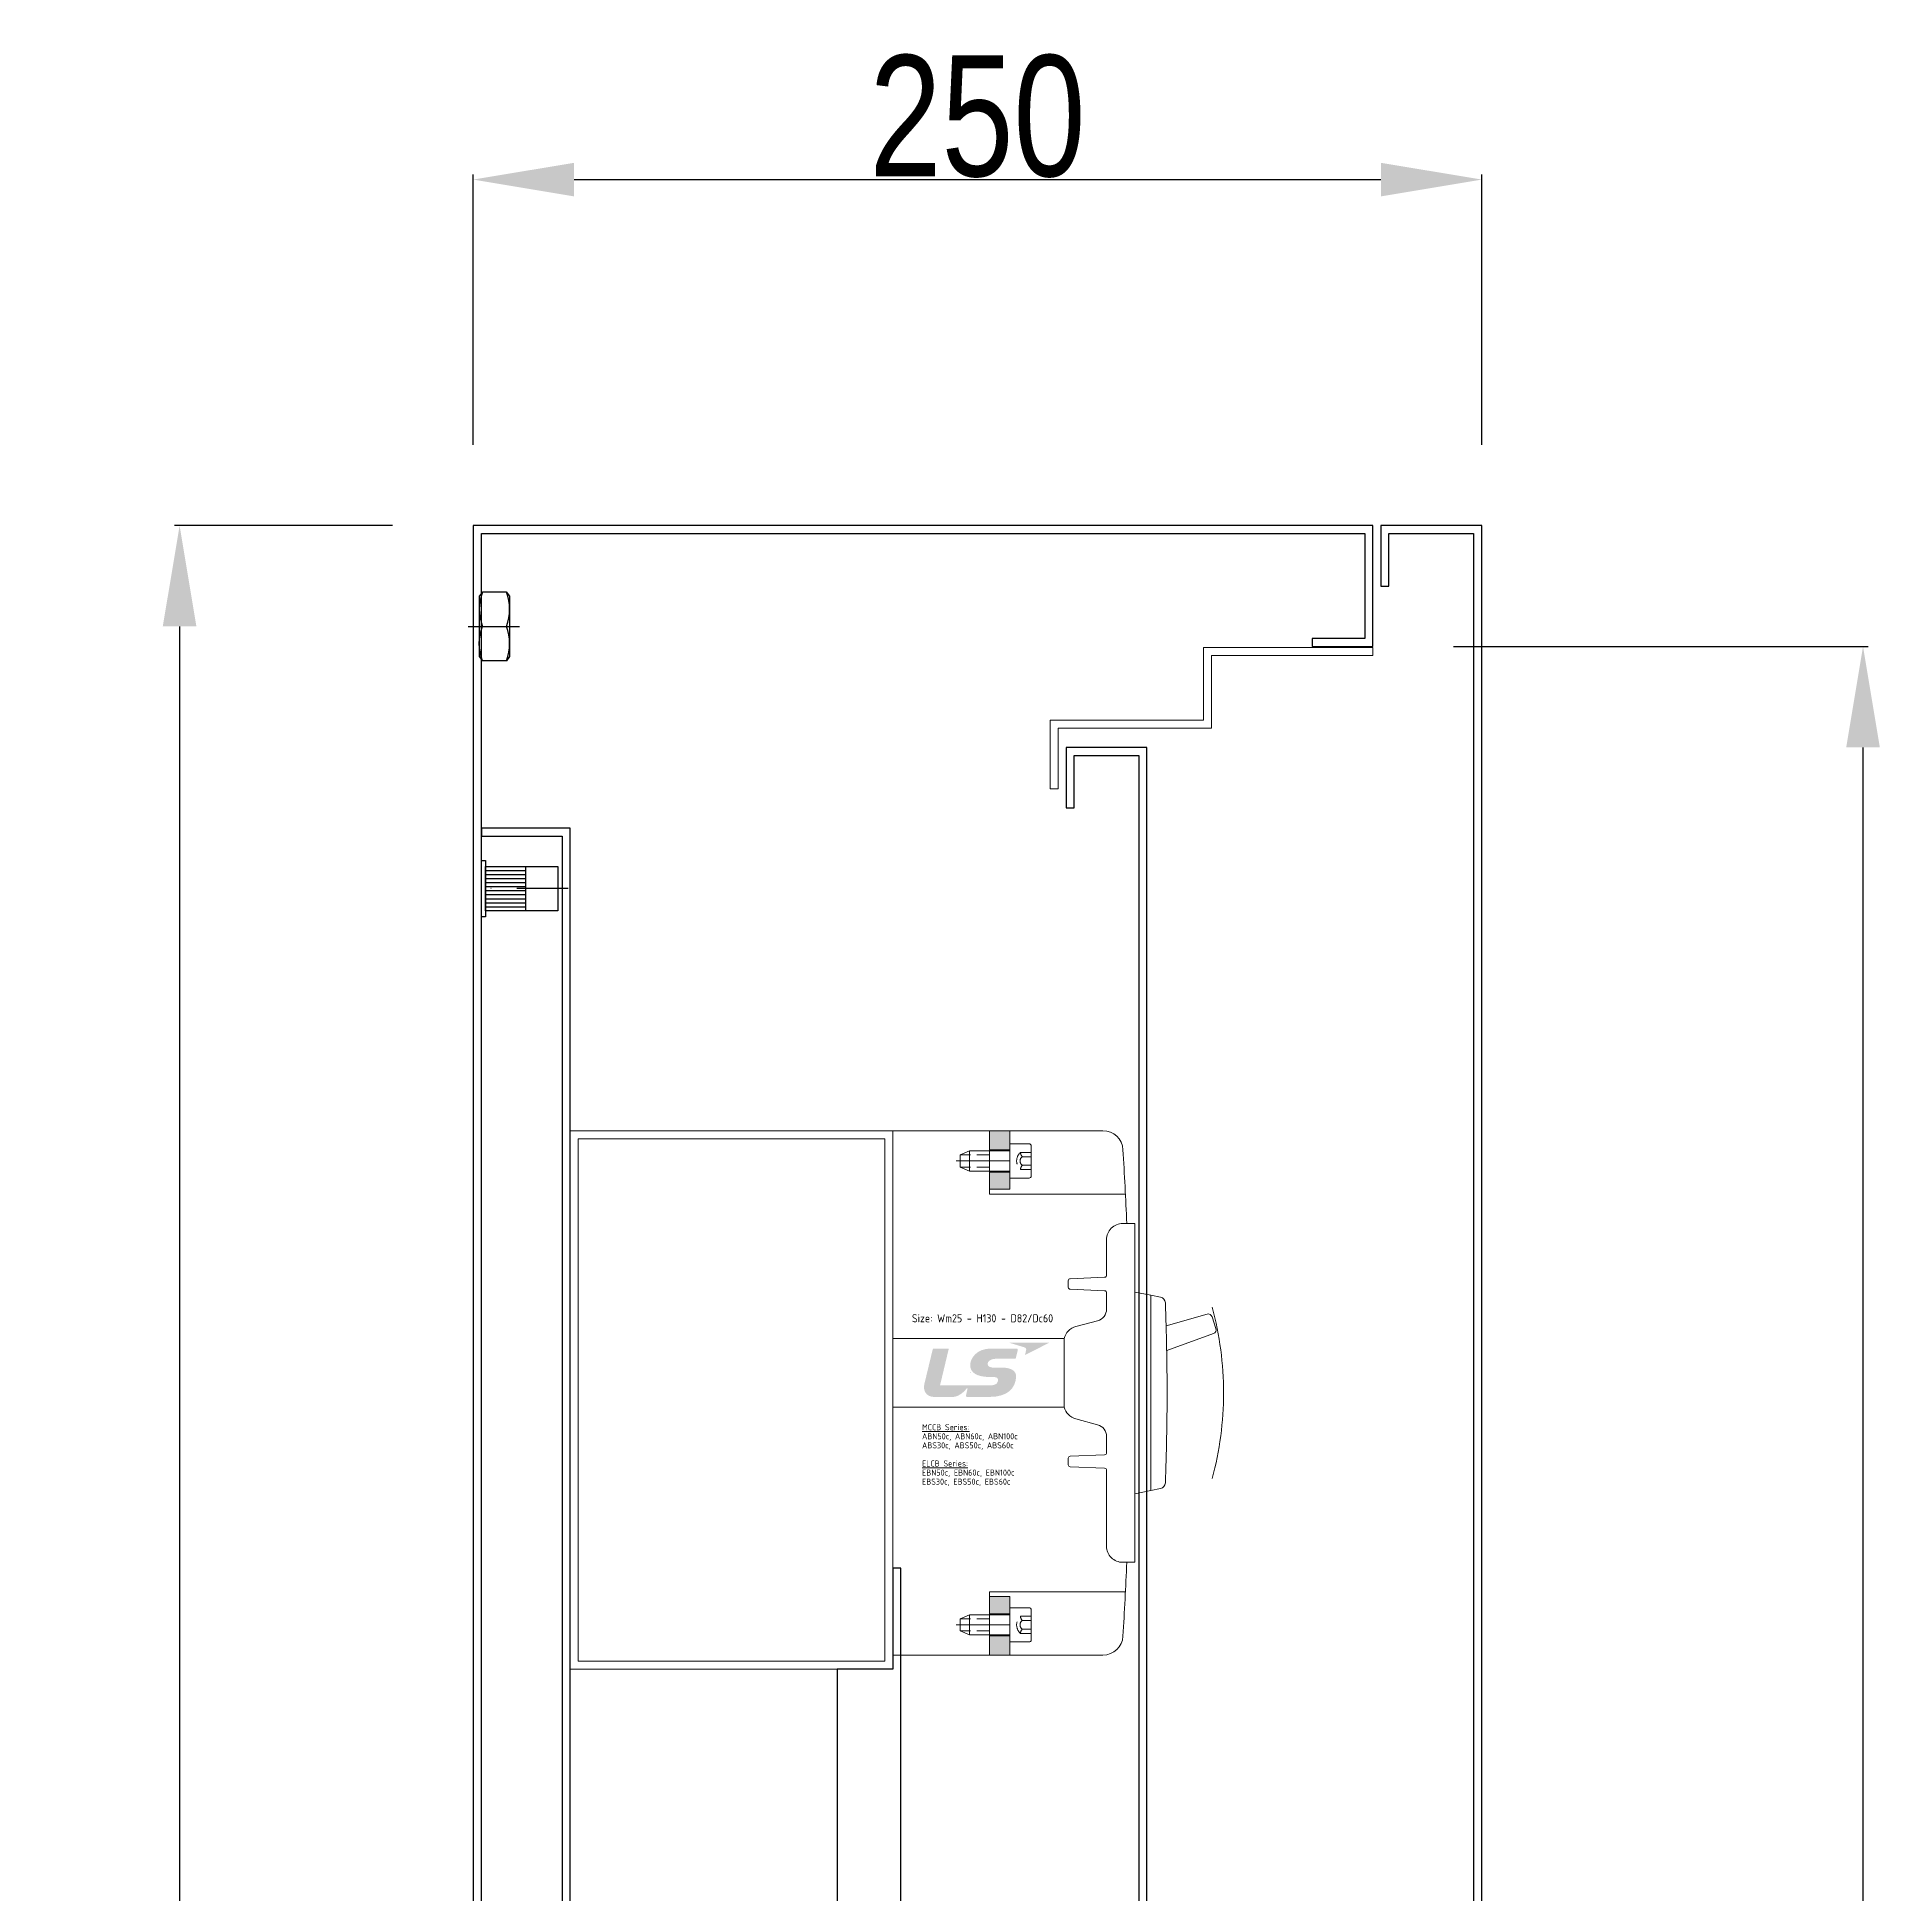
# Model space of a CAD drawing. Header units: inches. Extents: x 21 to 136330, y 8 to 58290.
# Drawn here: x 116787.4 to 117244.2, y 20557.7 to 21018.2 of the extents above; entities that cross this region are included whole.
import ezdxf
from ezdxf.enums import TextEntityAlignment as Align

# ---------------------------------------------------------------- set-up
doc = ezdxf.new("R2010")
doc.units = ezdxf.units.IN
doc.header["$MEASUREMENT"] = 0
for name, pattern in [('CENTER', [50.8, 31.75, -6.35, 6.35, -6.35]), ('DASHDOT', [25.4, 12.7, -6.35, 0, -6.35]), ('HIDDEN', [9.525, 6.35, -3.175]), ('HIDDEN2', [4.7625, 3.175, -1.5875])]:
    doc.linetypes.add(name, pattern=pattern)
doc.layers.add('@.0.DM. KÍCH THƯỚC', color=8, linetype='Continuous', transparency=0.2)
doc.layers.add('@.0.DM. KÍCH THƯỚC @ 1', color=8, linetype='Continuous', transparency=0.2)
doc.layers.add('@.0.DM. NÉT CHÍNH', color=7, linetype='Continuous')
doc.layers.add('@.DM. THIẾT BỊ', color=7, linetype='Continuous')
doc.layers.add('@.0.DM. NÉT KHUẤT', color=199, linetype='Continuous', lineweight=5, transparency=0.2)
doc.layers.add('hw_Auxiliary', color=2, linetype='Continuous', lineweight=13)
doc.layers.add('hw_Center', color=4, linetype='CENTER', lineweight=9)
doc.styles.add('roman', font='roman.shx', dxfattribs={"width": 0.8})
doc.styles.add('WD_IEC', font='isocp2.shx')
doc.dimstyles.new('Kích thước Duy Mạnh', dxfattribs={"dimtxt": 30, "dimasz": 25, "dimexe": 1.25, "dimexo": 20, "dimtad": 1, "dimdec": 1, "dimtxsty": 'roman', "dimcen": 2.5, "dimclrd": 8, "dimclre": 8, "dimclrt": 2, "dimadec": 0, "dimazin": 0, "dimtfac": 1, "dimtdec": 1, "dimtix": 1, "dimtmove": 0, "dimatfit": 3, "dimfxl": 1, "dimtfillclr": 1, "dimarcsym": 0})

# ---------------------------------------------------------------- blocks, each defined once
blk = doc.blocks.new('eku10')
at = {"color": 5}
blk.add_line((53937.85, -17418.72), (53931.85, -17418.72), dxfattribs=at)
blk.add_lwpolyline([(53937.85, -17401.72), (53938.6, -17402.72), (53938.6, -17417.72), (53937.85, -17418.72, 0.176471), (53937.85, -17410.22, 0.176471), (53937.85, -17401.72), (53931.85, -17401.72), (53931.1, -17402.72), (53931.1, -17417.72), (53931.85, -17418.72, -0.176471), (53931.85, -17410.22), (53937.85, -17410.22)], format="xyb", dxfattribs=at)
blk.add_arc((53943.52, -17405.97), 12.42, 159.984, 200.016, dxfattribs=at)
blk = doc.blocks.new('EKU 10')
at = {"layer": '@.DM. THIẾT BỊ', "color": 1}
blk.add_line((-6.54, 8.5), (6.25, 8.5), dxfattribs=at)
at = {"layer": '@.DM. THIẾT BỊ'}
blk.add_blockref('eku10', (-53934.85, 17418.72), dxfattribs=at)
blk = doc.blocks.new('Ecu8')
at = {"layer": '@.DM. THIẾT BỊ', "color": 1, "linetype": 'DASHDOT'}
blk.add_line((0, -2.52), (0, 21.04), dxfattribs=at)
at = {"layer": '@.DM. THIẾT BỊ', "color": 5}
for p, q in [((-4.5, 18), (-4.5, 8)), ((-3.5, 18), (-3.5, 8)), ((-2.5, 18), (-2.5, 8)), ((-1.5, 18), (-1.5, 8)), ((-0.5, 18), (-0.5, 8)), ((0.5, 18), (0.5, 8)), ((1.5, 18), (1.5, 8)), ((2.5, 18), (2.5, 8)), ((3.5, 18), (3.5, 8)), ((4.5, 18), (4.5, 8)), ((-5.5, 8), (5.5, 8))]:
    blk.add_line(p, q, dxfattribs=at)
for points in [[(-7, 19), (7, 19), (7, 18), (-7, 18)], [(-5.5, 18), (5.5, 18), (5.5, 0), (-5.5, 0)]]:
    blk.add_lwpolyline(points, close=True, dxfattribs=at)
blk = doc.blocks.new('*U1676')
at = {"linetype": 'HIDDEN2'}
for p, q in [((-5.31, 2.12), (-2.66, 2.12)), ((-5.31, 1.06), (-3.11, 1.06)), ((5, 1.5), (12.29, 1.5)), ((-5.31, -1.06), (-3.11, -1.06)), ((-5.31, -2.12), (-2.66, -2.12)), ((5, -1.5), (12.29, -1.5))]:
    blk.add_line(p, q, dxfattribs=at)
for p, q in [((0, 4.25), (0, -4.25)), ((10, 2.5), (0, 2.5)), ((5, 2.5), (5, -2.5)), ((12.29, 1.5), (10, 2.5)), ((10, 2.5), (10, -2.5)), ((12.29, -1.5), (12.29, 1.5)), ((0, -2.5), (10, -2.5)), ((10, -2.5), (12.29, -1.5))]:
    blk.add_line(p, q)
blk.add_lwpolyline([(0, 4.25), (-4.78, 4.25, 0.414214), (-5.31, 3.72), (-5.31, -3.72, 0.414214), (-4.78, -4.25), (0, -4.25)], format="xyb")
for centre, radius, start, end in [((-4.42, 2.25), 1.77, 317.7354, 355.8315), ((-3.83, 0), 1.28, 304.1139, 55.8861), ((-4.56, 0), 2.86, 311.9186, 48.0814), ((-4.18, -2.15), 1.52, 0.8932, 45.5398)]:
    blk.add_arc(centre, radius, start, end, dxfattribs=at)
at = {"layer": 'hw_Center', "ltscale": 2}
blk.add_line((0, 0), (13.29, 0), dxfattribs=at)
blk = doc.blocks.new('*U220')
h = blk.add_hatch(color=152)
edge = h.paths.add_edge_path()
edge.add_spline(control_points=[(8.564, 2.4685), (8.9563, 2.4685), (9.1808, 2.3695), (9.1808, 2.1071), (9.1808, 1.9364), (9.0647, 1.7112), (8.9598, 1.6289), (8.7187, 1.4434), (8.5071, 1.4239), (7.3804, 1.4239), (7.3804, 1.4239), (1.9845, 1.4239), (1.9845, 1.4239), (1.9845, 1.4239), (3.0765, 6), (3.0765, 6), (3.0765, 6), (1.2699, 6), (1.2699, 6), (1.1455, 6), (1.099, 5.9656), (1.0613, 5.8181), (1.0613, 5.8181), (0.0442, 1.6058), (0.0442, 1.6058), (-0.1471, 0.7691), (0.2857, 0), (1.2486, 0), (2.2111, 0), (2.7619, 0), (3.5799, 0), (4.1541, 0), (4.8861, 0.4936), (5.2879, 1.0618), (5.3385, 1.1329), (5.4271, 1.146), (5.3916, 0.9943), (5.3208, 0.6944), (5.236, 0.3324), (5.2144, 0.2429), (5.1738, 0.067), (5.266, 0), (5.3495, 0), (5.3495, 0), (7.4326, 0), (8.0953, 0), (10.4251, 0), (11.3139, 1.1151), (11.4147, 2.4436), (11.4656, 3.1179), (10.9845, 3.6322), (9.6483, 3.6322), (9.6483, 3.6322), (8.9865, 3.6322), (8.6221, 3.6322), (8.2547, 3.6322), (7.8802, 3.7638), (7.8802, 4.0914), (7.8802, 4.4268), (8.308, 4.7296), (8.8585, 4.7296), (8.8585, 4.7296), (11.3596, 4.7296), (11.3596, 4.7296), (11.3596, 4.7296), (11.5587, 5.5206), (11.6019, 5.7037), (11.6558, 5.9342), (11.5877, 6), (11.4182, 6), (11.4182, 6), (8.3288, 6), (8.3288, 6), (6.5328, 6), (5.7269, 4.8013), (5.7269, 3.9445), (5.7269, 3.0871), (6.4178, 2.4697), (8.1984, 2.4697), (8.1984, 2.4697), (8.564, 2.4685), (8.564, 2.4685)], knot_values=[0, 0, 0, 0, 1, 1, 1, 2, 2, 2, 3, 3, 3, 4, 4, 4, 5, 5, 5, 6, 6, 6, 7, 7, 7, 8, 8, 8, 9, 9, 9, 10, 10, 10, 11, 11, 11, 12, 12, 12, 13, 13, 13, 14, 14, 14, 15, 15, 15, 16, 16, 16, 17, 17, 17, 18, 18, 18, 19, 19, 19, 20, 20, 20, 21, 21, 21, 22, 22, 22, 23, 23, 23, 24, 24, 24, 25, 25, 25, 26, 26, 26, 27, 27, 27, 27], degree=3, periodic=0)
h = blk.add_hatch(color=10)
edge = h.paths.add_edge_path()
edge.add_spline(control_points=[(10.5597, 6.7227), (10.5597, 6.7227), (15.5292, 6.7227), (15.5292, 6.7227), (15.5292, 6.7227), (12.5227, 5.194), (12.5227, 5.194), (12.5227, 5.194), (12.6282, 5.6846), (12.6608, 5.831), (12.6957, 5.9856), (12.6412, 6.0887), (12.451, 6.1474), (12.2549, 6.2072), (10.5597, 6.7227), (10.5597, 6.7227)], knot_values=[0, 0, 0, 0, 1, 1, 1, 2, 2, 2, 3, 3, 3, 4, 4, 4, 5, 5, 5, 5], degree=3, periodic=0)
at = {"layer": 'Defpoints', "color": 2, "linetype": 'ByBlock', "lineweight": 9}
blk.add_line((5.7544, 3), (5.7544, 3), dxfattribs=at)
blk = doc.blocks.new('*U37')
at = {"linetype": 'ByBlock', "lineweight": 9}
h = blk.add_hatch(color=10, dxfattribs=at)
h.paths.add_polyline_path([(29, 50.5), (29, 54.75), (24, 54.75), (24, 50.5)])
h.paths.add_polyline_path([(29, 65), (24, 65), (24, 60.25), (29, 60.25)])
h = blk.add_hatch(color=10, dxfattribs=at)
h.paths.add_polyline_path([(24, -50.5), (24, -54.75), (29, -54.75), (29, -50.5)])
h.paths.add_polyline_path([(29, -60.25), (24, -60.25), (24, -65), (29, -65)])
at = {"color": 112, "linetype": 'ByBlock', "lineweight": 9}
blk.add_line((60, 25), (60, -25), dxfattribs=at)
at = {"color": 150, "linetype": 'ByBlock', "lineweight": 9}
blk.add_line((64, 24.2), (64, -24.2), dxfattribs=at)
at = {"linetype": 'ByBlock', "lineweight": 18, "ltscale": 15}
blk.add_lwpolyline([(58.01, -42, -0.004581), (57.07, -60.3, -0.396649), (52.08, -65), (0, -65), (0, 65), (52.08, 65, -0.396649), (57.07, 60.3, -0.004581), (58.01, 42)], format="xyb", dxfattribs=at)
at = {"color": 10, "linetype": 'ByBlock', "lineweight": 9}
for points in [[(24, 65), (24, 49.3), (57.67, 49.3)], [(24, -65), (24, -49.3), (57.67, -49.3)]]:
    blk.add_lwpolyline(points, dxfattribs=at)
for points in [[(29, 65), (24, 65), (24, 50.5), (29, 50.5)], [(29, 60.25), (24, 60.25), (24, 54.75), (29, 54.75)], [(29, -65), (24, -65), (24, -50.5), (29, -50.5)], [(29, -60.25), (24, -60.25), (24, -54.75), (29, -54.75)]]:
    blk.add_lwpolyline(points, close=True, dxfattribs=at)
at = {"color": 0, "linetype": 'ByBlock', "lineweight": 18}
blk.add_lwpolyline([(53, 24.82, 0.401491), (52.52, 25.32), (43.98, 25.69, -0.401491), (43.5, 26.19), (43.5, 27.81, -0.401491), (43.98, 28.31), (52.52, 28.68, 0.401491), (53, 29.18), (53, 38, -0.414214), (57, 42), (60, 42), (60, 25), (64, 24.2), (66.38, 23.73, -0.347339), (67.58, 22.32, -0.009301), (68, 0, -0.009301), (67.58, -22.32, -0.347339), (66.38, -23.73), (64, -24.2), (60, -25), (60, -42), (57, -42, -0.414214), (53, -38), (53, -19.18, 0.401491), (52.52, -18.68), (43.98, -18.31, -0.401491), (43.5, -17.81), (43.5, -16.19, -0.401491), (43.98, -15.69), (52.52, -15.32, 0.401491), (53, -14.82), (53, -10.79, 0.339454), (50.78, -7.89), (45.36, -6.44, -0.275977), (42.51, -3.5), (42.51, 5), (42.51, 13.5, -0.275977), (45.36, 16.44), (50.78, 17.89, 0.339454), (53, 20.79)], format="xyb", close=True, dxfattribs=at)
blk.add_lwpolyline([(67.77, 16.62), (77.92, 19.53, -0.404213), (79.15, 18.88, 0.00016), (79.15, 18.88), (80.1, 15.96, -0.404341), (79.49, 14.71, 0.000271), (79.49, 14.71), (67.91, 10.5)], format="xyb", dxfattribs=at)
at = {"linetype": 'ByBlock', "lineweight": 18, "ltscale": 15}
blk.add_lwpolyline([(42.51, -3.5), (0, -3.5), (0, 13.5), (42.51, 13.5)], close=True, dxfattribs=at)
at = {"layer": 'Defpoints', "color": 8, "linetype": 'HIDDEN', "lineweight": 9, "ltscale": 10}
blk.add_arc((0, 0), 82, 345, 15, dxfattribs=at)
at = {"color": 0, "linetype": 'ByBlock', "lineweight": 9, "xscale": 2, "yscale": 2, "zscale": 2}
blk.add_blockref('*U220', (7.74, -1), dxfattribs=at)
at = {"layer": 'hw_Auxiliary', "color": 0, "linetype": 'ByBlock', "lineweight": 9, "rotation": 180}
blk.add_blockref('*U1676', (29, 57.5), dxfattribs=at)
at = {"layer": 'hw_Auxiliary', "color": 0, "linetype": 'ByBlock', "lineweight": 9, "xscale": -1}
blk.add_blockref('*U1676', (29, -57.5), dxfattribs=at)
at = {"color": 8, "linetype": 'ByBlock', "lineweight": 9, "style": 'WD_IEC'}
blk.add_text('Size: Wm25 - H130 - D82/Dc60', height=2, dxfattribs=at).set_placement((22.25, 18.5), align=Align.MIDDLE_CENTER)
at = {"layer": 'Defpoints', "color": 8, "linetype": 'ByBlock', "lineweight": 9, "style": 'WD_IEC'}
for s, p in [('%%UMCCB Series:', (7.25, -8.5)), ('ABN50c, ABN60c, ABN100c', (7.25, -10.75)), ('ABS30c, ABS50c, ABS60c', (7.25, -13)), ('%%UELCB Series:', (7.25, -17.5)), ('EBN50c, EBN60c, EBN100c', (7.25, -19.75)), ('EBS30c, EBS50c, EBS60c', (7.25, -22))]:
    blk.add_text(s, height=1.5, dxfattribs=at).set_placement(p, align=Align.MIDDLE_LEFT)
blk = doc.blocks.new('*D1835')
at = {"layer": '@.0.DM. KÍCH THƯỚC', "color": 8, "lineweight": -2, "transparency": 16777216}
for p, q in [((116875.51, 20897.14), (116821.46, 20897.14)), ((116875.51, 20097.14), (116821.46, 20097.14))]:
    blk.add_line(p, q, dxfattribs=at)
at = {"layer": '@.0.DM. KÍCH THƯỚC', "lineweight": -2, "transparency": 16777216}
blk.add_line((116822.71, 20872.14), (116822.71, 20122.14), dxfattribs=at)
at = {"layer": '@.0.DM. KÍCH THƯỚC', "transparency": 16777216}
for points in [[(116818.54, 20872.14), (116826.87, 20872.14), (116822.71, 20897.14)], [(116818.54, 20122.14), (116826.87, 20122.14), (116822.71, 20097.14)]]:
    blk.add_solid(points, dxfattribs=at)
at = {"layer": 'Defpoints', "color": 0, "transparency": 16777216}
for p in [(116895.51, 20897.14), (116822.71, 20097.14), (116895.51, 20097.14)]:
    blk.add_point(p, dxfattribs=at)
at = {"layer": '@.0.DM. KÍCH THƯỚC', "color": 2, "transparency": 16777216, "insert": (116807.08, 20497.14), "char_height": 30, "attachment_point": 5, "rotation": 90, "style": 'roman'}
blk.add_mtext('800', dxfattribs=at)
blk = doc.blocks.new('*D1836')
at = {"layer": '@.0.DM. KÍCH THƯỚC', "color": 8, "lineweight": -2, "transparency": 16777216}
for p, q in [((117138.51, 20867.14), (117241.29, 20867.14)), ((117138.51, 20127.14), (117241.29, 20127.14))]:
    blk.add_line(p, q, dxfattribs=at)
at = {"layer": '@.0.DM. KÍCH THƯỚC', "lineweight": -2, "transparency": 16777216}
blk.add_line((117240.04, 20152.14), (117240.04, 20842.14), dxfattribs=at)
at = {"layer": '@.0.DM. KÍCH THƯỚC', "transparency": 16777216}
for points in [[(117235.87, 20842.14), (117244.21, 20842.14), (117240.04, 20867.14)], [(117235.87, 20152.14), (117244.21, 20152.14), (117240.04, 20127.14)]]:
    blk.add_solid(points, dxfattribs=at)
at = {"layer": 'Defpoints', "color": 0, "transparency": 16777216}
for p in [(117118.51, 20867.14), (117240.04, 20867.14), (117118.51, 20127.14)]:
    blk.add_point(p, dxfattribs=at)
at = {"layer": '@.0.DM. KÍCH THƯỚC', "color": 2, "transparency": 16777216, "insert": (117224.42, 20497.14), "char_height": 30, "attachment_point": 5, "rotation": 90, "style": 'roman'}
blk.add_mtext('740', dxfattribs=at)
blk = doc.blocks.new('*D1839')
at = {"layer": '@.0.DM. KÍCH THƯỚC', "color": 8, "lineweight": -2, "transparency": 16777216}
for p, q in [((116895.51, 20917.14), (116895.51, 20984.16)), ((117145.51, 20917.14), (117145.51, 20984.16))]:
    blk.add_line(p, q, dxfattribs=at)
at = {"layer": '@.0.DM. KÍCH THƯỚC', "lineweight": -2, "transparency": 16777216}
blk.add_line((116920.51, 20982.91), (117120.51, 20982.91), dxfattribs=at)
at = {"layer": '@.0.DM. KÍCH THƯỚC', "transparency": 16777216}
for points in [[(116920.51, 20987.07), (116920.51, 20978.74), (116895.51, 20982.91)], [(117120.51, 20987.07), (117120.51, 20978.74), (117145.51, 20982.91)]]:
    blk.add_solid(points, dxfattribs=at)
at = {"layer": 'Defpoints', "color": 0, "transparency": 16777216}
for p in [(117145.51, 20982.91), (116895.51, 20897.14), (117145.51, 20897.14)]:
    blk.add_point(p, dxfattribs=at)
at = {"layer": '@.0.DM. KÍCH THƯỚC', "color": 2, "transparency": 16777216, "insert": (117020.51, 20998.53), "char_height": 30, "attachment_point": 5, "style": 'roman'}
blk.add_mtext('250', dxfattribs=at)

msp = doc.modelspace()

# ---------------------------------------------------------------- linework, layer by layer
at = {"layer": '@.0.DM. NÉT CHÍNH'}
for points in [[(117103.5095, 20867.1412), (117118.5095, 20867.1412), (117118.5095, 20897.1412), (116895.5095, 20897.1412), (116895.5095, 20097.1412), (117118.5095, 20097.1412), (117118.5095, 20127.1412), (117103.5095, 20127.1412), (117103.5095, 20125.1412), (117116.5095, 20125.1412), (117116.5095, 20099.1412), (116897.5095, 20099.1412), (116897.5095, 20895.1412), (117116.5095, 20895.1412), (117116.5095, 20869.1412), (117103.5095, 20869.1412)], [(116999.5095, 20638.6391), (116999.5095, 20613.6391), (116985.7095, 20613.6391), (116985.7095, 20313.6391), (116999.5095, 20313.6391), (116999.5095, 20288.6391), (117001.5095, 20288.6391), (117001.5095, 20638.6391)]]:
    msp.add_lwpolyline(points, close=True, dxfattribs=at)
at = {"layer": '@.0.DM. NÉT CHÍNH', "color": 4}
for points in [[(117120.5095, 20112.1412), (117120.5095, 20097.1412), (117145.5095, 20097.1412), (117145.5095, 20897.1412), (117120.5095, 20897.1412), (117120.5095, 20882.1412), (117122.5095, 20882.1412), (117122.5095, 20895.1412), (117143.5095, 20895.1412), (117143.5095, 20099.1412), (117122.5095, 20099.1412), (117122.5095, 20112.1412)], [(117042.5095, 20167.1412), (117042.5095, 20152.1412), (117062.5095, 20152.1412), (117062.5095, 20842.1412), (117042.5095, 20842.1412), (117042.5095, 20827.1412), (117044.5095, 20827.1412), (117044.5095, 20840.1412), (117060.5095, 20840.1412), (117060.5095, 20154.1412), (117044.5095, 20154.1412), (117044.5095, 20167.1412)], [(116897.5095, 20172.1412), (116919.5095, 20172.1412), (116919.5095, 20822.1412), (116897.5095, 20822.1412), (116897.5095, 20820.1412), (116917.5095, 20820.1412), (116917.5095, 20174.1412), (116897.5095, 20174.1412)]]:
    msp.add_lwpolyline(points, close=True, dxfattribs=at)
at = {"layer": '@.0.DM. NÉT KHUẤT', "color": 6}
msp.add_lwpolyline([(117038.5095, 20831.8912), (117040.5095, 20831.8912), (117040.5095, 20846.8912), (117078.5095, 20846.8912), (117078.5095, 20864.8912), (117118.5095, 20864.8912), (117118.5095, 20866.8912), (117076.5095, 20866.8912), (117076.5095, 20848.8912), (117038.5095, 20848.8912)], close=True, dxfattribs=at)
at = {"layer": '@.0.DM. NÉT KHUẤT', "color": 4}
for points in [[(116919.5095, 20747.1151), (116999.5095, 20747.1151), (116999.5095, 20613.6391), (116919.5095, 20613.6391)], [(116921.5095, 20745.1151), (116997.5095, 20745.1151), (116997.5095, 20615.6391), (116921.5095, 20615.6391)]]:
    msp.add_lwpolyline(points, close=True, dxfattribs=at)

# ---------------------------------------------------------------- block references
for name, p in [('EKU 10', (116900.7595, 20863.6412)), ('*U37', (116999.5095, 20682.1151))]:
    msp.add_blockref(name, p)
at = {"rotation": 90}
msp.add_blockref('Ecu8', (116916.5095, 20807.1412), dxfattribs=at)

# ---------------------------------------------------------------- dimensions: what is measured, and where the dimension line sits
at = {"layer": '@.0.DM. KÍCH THƯỚC @ 1'}
dim = msp.add_linear_dim(base=(117145.5095, 20982.907), p1=(116895.5095, 20897.1412), p2=(117145.5095, 20897.1412), dimstyle='Kích thước Duy Mạnh', override={"dimscale": 1, "dimdec": 0, "dimclrd": 256, "dimtdec": 0, "dimtix": 1, "dimtofl": 1, "dimtmove": 0, "dimatfit": 3}, dxfattribs=at)
dim.commit()
dim.dimension.update_dxf_attribs({"geometry": '*D1839', "text_midpoint": (117020.5095, 20998.532)})
for base, p1, p2, picture, middle in [((116822.7051, 20097.1412), (116895.5095, 20897.1412), (116895.5095, 20097.1412), '*D1835', (116807.0801, 20497.1412)), ((117240.0407, 20867.1412), (117118.5095, 20127.1412), (117118.5095, 20867.1412), '*D1836', (117224.4157, 20497.1412))]:
    dim = msp.add_linear_dim(base=base, p1=p1, p2=p2, angle=90, dimstyle='Kích thước Duy Mạnh', override={"dimscale": 1, "dimdec": 0, "dimclrd": 256, "dimtdec": 0, "dimtix": 1, "dimtofl": 1, "dimtmove": 0, "dimatfit": 3}, dxfattribs=at)
    dim.commit()
    dim.dimension.update_dxf_attribs({"geometry": picture, "text_midpoint": middle})

doc.saveas('drawing.dxf')
